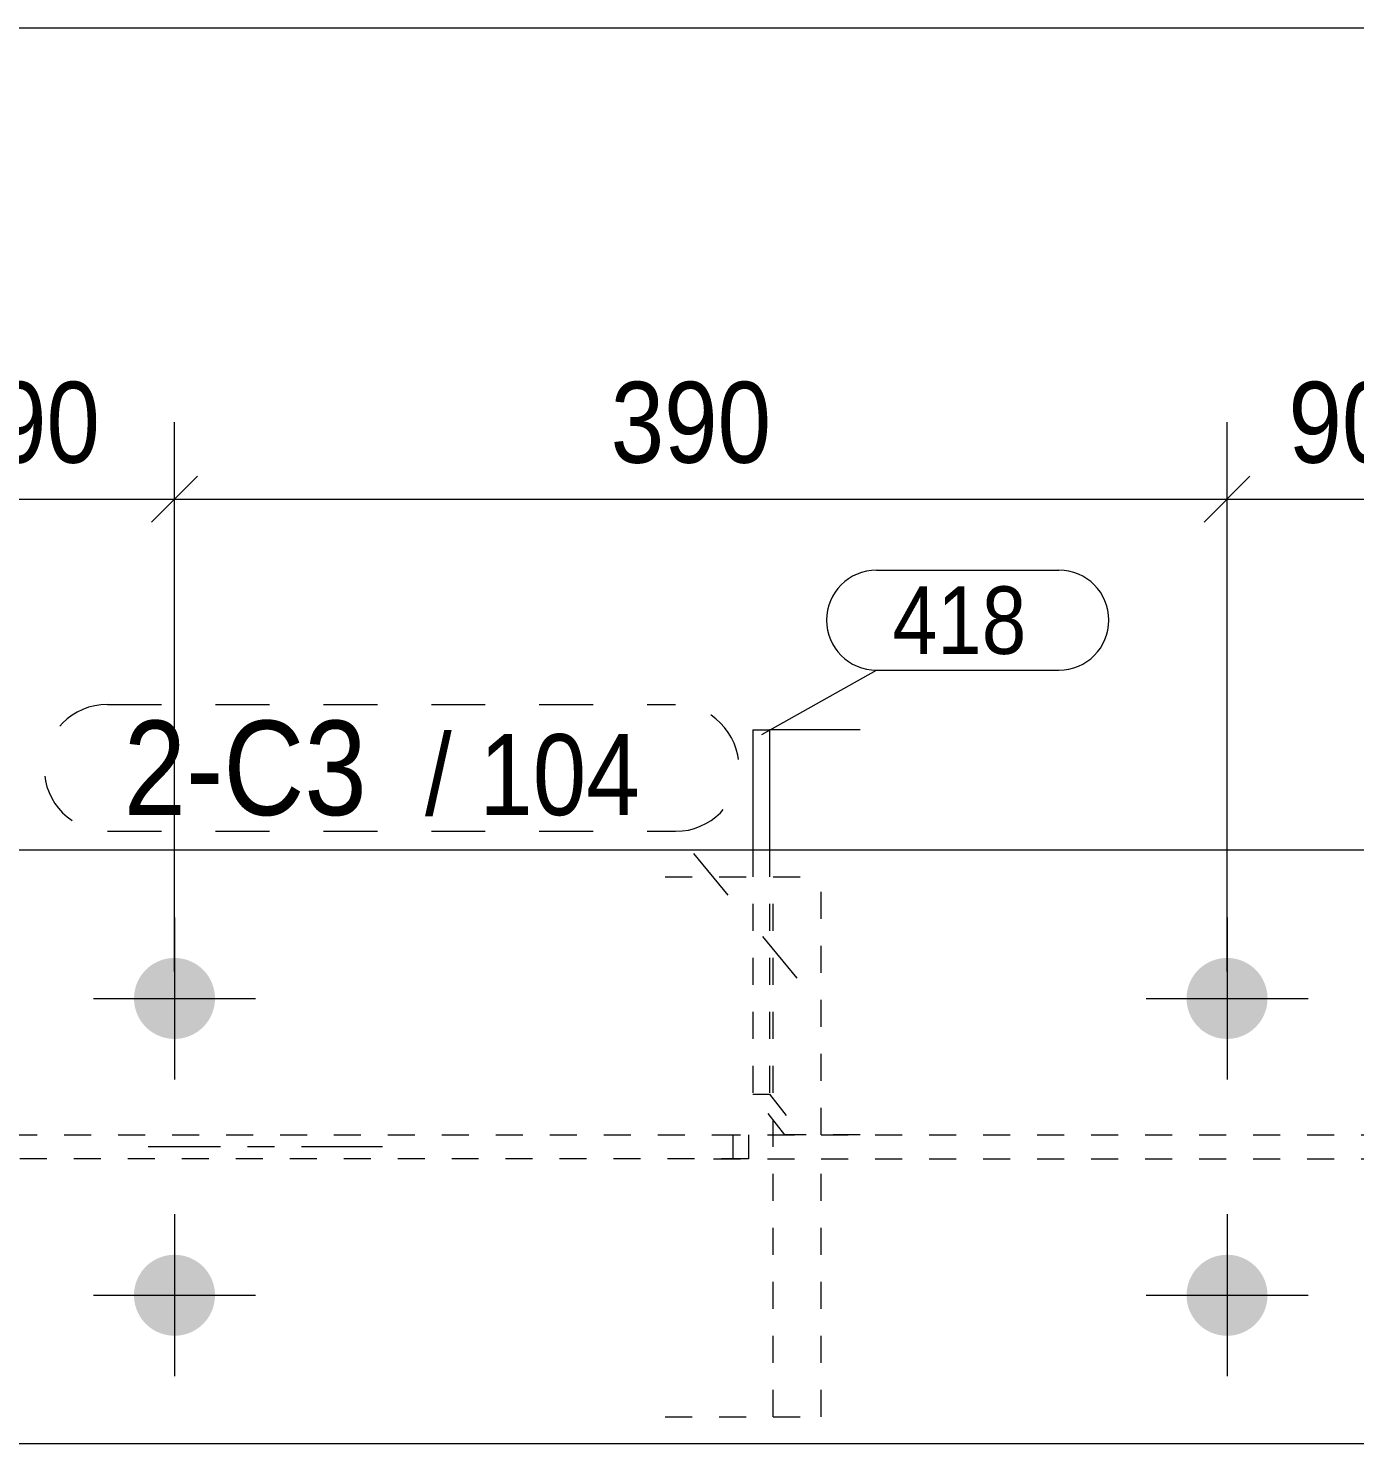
# Model space of a CAD drawing. Header units: millimetres. Extents: x 2 to 579, y 1 to 825.
# Drawn here: x 217.2 to 266.3, y 772.6 to 825 of the extents above; entities that cross this region are included whole.
import ezdxf

# ---------------------------------------------------------------- set-up
doc = ezdxf.new("R2010")
doc.units = ezdxf.units.MM
for name, pattern in [('XKITLINE00', [0]), ('XKITLINE01', [4, 1, -1, 1, -1]), ('XKITLINE02', [4, 2, -2]), ('XKITLINE03', [6, 3, -1, 1, -1])]:
    doc.linetypes.add(name, pattern=pattern)
for name, color, linetype, lineweight in [('Bolt', 3, 'Continuous', 0), ('Dimensions', 7, 'Continuous', 0), ('DrawingSheet', 5, 'Continuous', 0), ('Part', 2, 'Continuous', 0), ('PartMark', 7, 'Continuous', 0)]:
    doc.layers.add(name, color=color, linetype=linetype, lineweight=lineweight)
doc.styles.add('ARIAL', font='ARIAL.TTF')

# ---------------------------------------------------------------- blocks, each defined once
blk = doc.blocks.new('*A58')
at = {"layer": 'Bolt'}
for points in [[(222.608, 790.55), (222.645, 790.548), (222.681, 790.546), (222.718, 790.543), (222.755, 790.539), (222.791, 790.534), (222.827, 790.528), (222.864, 790.521), (222.9, 790.514), (222.935, 790.505), (222.971, 790.496), (223.006, 790.485), (223.041, 790.474), (223.076, 790.462), (223.111, 790.449), (223.145, 790.436), (223.179, 790.421), (223.212, 790.406), (223.245, 790.39), (223.278, 790.373), (223.31, 790.355), (223.342, 790.337), (223.373, 790.317), (223.404, 790.297), (223.435, 790.276), (223.465, 790.255), (223.494, 790.233), (223.523, 790.21), (223.551, 790.186), (223.578, 790.161), (223.605, 790.136), (223.632, 790.111), (223.657, 790.084), (223.682, 790.057), (223.707, 790.03), (223.73, 790.002), (223.753, 789.973), (223.776, 789.944), (223.797, 789.914), (223.818, 789.883), (223.838, 789.852), (223.858, 789.821), (223.876, 789.789), (223.894, 789.757), (223.911, 789.724), (223.927, 789.691), (223.942, 789.658), (223.957, 789.624), (223.97, 789.59), (223.983, 789.555), (223.995, 789.521), (224.006, 789.485), (224.017, 789.45), (224.026, 789.414), (224.035, 789.379), (224.042, 789.343), (224.049, 789.306), (224.055, 789.27), (224.06, 789.234), (224.064, 789.197), (224.067, 789.16), (224.069, 789.124), (224.07, 789.087), (224.071, 789.05), (224.07, 789.013), (224.069, 788.976), (224.067, 788.94), (224.064, 788.903), (224.06, 788.866), (224.055, 788.83), (224.049, 788.794), (224.042, 788.757), (224.035, 788.721), (224.026, 788.686), (224.017, 788.65), (224.006, 788.615), (223.995, 788.579), (223.983, 788.545), (223.97, 788.51), (223.957, 788.476), (223.942, 788.442), (223.927, 788.409), (223.911, 788.376), (223.894, 788.343), (223.876, 788.311), (223.858, 788.279), (223.838, 788.248), (223.818, 788.217), (223.797, 788.186), (223.776, 788.156), (223.753, 788.127), (223.73, 788.098), (223.707, 788.07), (223.682, 788.043), (223.657, 788.016), (223.632, 787.989), (223.605, 787.964), (223.578, 787.939), (223.551, 787.914), (223.523, 787.89), (223.494, 787.867), (223.465, 787.845), (223.435, 787.824), (223.404, 787.803), (223.373, 787.783), (223.342, 787.763), (223.31, 787.745), (223.278, 787.727), (223.245, 787.71), (223.212, 787.694), (223.179, 787.679), (223.145, 787.664), (223.111, 787.651), (223.076, 787.638), (223.041, 787.626), (223.006, 787.615), (222.971, 787.604), (222.935, 787.595), (222.9, 787.586), (222.864, 787.579), (222.827, 787.572), (222.791, 787.566), (222.755, 787.561), (222.718, 787.557), (222.681, 787.554), (222.645, 787.552), (222.608, 787.55), (222.571, 787.55), (222.534, 787.55), (222.497, 787.552), (222.461, 787.554), (222.424, 787.557), (222.387, 787.561), (222.351, 787.566), (222.315, 787.572), (222.278, 787.579), (222.242, 787.586), (222.206, 787.595), (222.171, 787.604), (222.136, 787.615), (222.1, 787.626), (222.066, 787.638), (222.031, 787.651), (221.997, 787.664), (221.963, 787.679), (221.93, 787.694), (221.897, 787.71), (221.864, 787.727), (221.832, 787.745), (221.8, 787.763), (221.768, 787.783), (221.738, 787.803), (221.707, 787.824), (221.677, 787.845), (221.648, 787.867), (221.619, 787.89), (221.591, 787.914), (221.564, 787.939), (221.537, 787.964), (221.51, 787.989), (221.485, 788.016), (221.46, 788.043), (221.435, 788.07), (221.411, 788.098), (221.388, 788.127), (221.366, 788.156), (221.345, 788.186), (221.324, 788.217), (221.304, 788.248), (221.284, 788.279), (221.266, 788.311), (221.248, 788.343), (221.231, 788.376), (221.215, 788.409), (221.2, 788.442), (221.185, 788.476), (221.171, 788.51), (221.159, 788.545), (221.147, 788.579), (221.136, 788.615), (221.125, 788.65), (221.116, 788.686), (221.107, 788.721), (221.1, 788.757), (221.093, 788.794), (221.087, 788.83), (221.082, 788.866), (221.078, 788.903), (221.075, 788.94), (221.073, 788.976), (221.071, 789.013), (221.071, 789.05), (221.071, 789.087), (221.073, 789.124), (221.075, 789.16), (221.078, 789.197), (221.082, 789.234), (221.087, 789.27), (221.093, 789.306), (221.1, 789.343), (221.107, 789.379), (221.116, 789.414), (221.125, 789.45), (221.136, 789.485), (221.147, 789.521), (221.159, 789.555), (221.171, 789.59), (221.185, 789.624), (221.2, 789.658), (221.215, 789.691), (221.231, 789.724), (221.248, 789.757), (221.266, 789.789), (221.284, 789.821), (221.304, 789.852), (221.324, 789.883), (221.345, 789.914), (221.366, 789.944), (221.388, 789.973), (221.411, 790.002), (221.435, 790.03), (221.46, 790.057), (221.485, 790.084), (221.51, 790.111), (221.537, 790.136), (221.564, 790.161), (221.591, 790.186), (221.619, 790.21), (221.648, 790.233), (221.677, 790.255), (221.707, 790.276), (221.738, 790.297), (221.768, 790.317), (221.8, 790.337), (221.832, 790.355), (221.864, 790.373), (221.897, 790.39), (221.93, 790.406), (221.963, 790.421), (221.997, 790.436), (222.031, 790.449), (222.066, 790.462), (222.1, 790.474), (222.136, 790.485), (222.171, 790.496), (222.206, 790.505), (222.242, 790.514), (222.278, 790.521), (222.315, 790.528), (222.351, 790.534), (222.387, 790.539), (222.424, 790.543), (222.461, 790.546), (222.497, 790.548), (222.534, 790.55), (222.571, 790.55)], [(261.608, 790.55), (261.645, 790.548), (261.681, 790.546), (261.718, 790.543), (261.755, 790.539), (261.791, 790.534), (261.827, 790.528), (261.864, 790.521), (261.9, 790.514), (261.935, 790.505), (261.971, 790.496), (262.006, 790.485), (262.041, 790.474), (262.076, 790.462), (262.111, 790.449), (262.145, 790.436), (262.179, 790.421), (262.212, 790.406), (262.245, 790.39), (262.278, 790.373), (262.31, 790.355), (262.342, 790.337), (262.373, 790.317), (262.404, 790.297), (262.435, 790.276), (262.465, 790.255), (262.494, 790.233), (262.523, 790.21), (262.551, 790.186), (262.578, 790.161), (262.605, 790.136), (262.632, 790.111), (262.657, 790.084), (262.682, 790.057), (262.707, 790.03), (262.73, 790.002), (262.753, 789.973), (262.776, 789.944), (262.797, 789.914), (262.818, 789.883), (262.838, 789.852), (262.858, 789.821), (262.876, 789.789), (262.894, 789.757), (262.911, 789.724), (262.927, 789.691), (262.942, 789.658), (262.957, 789.624), (262.97, 789.59), (262.983, 789.555), (262.995, 789.521), (263.006, 789.485), (263.017, 789.45), (263.026, 789.414), (263.035, 789.379), (263.042, 789.343), (263.049, 789.306), (263.055, 789.27), (263.06, 789.234), (263.064, 789.197), (263.067, 789.16), (263.069, 789.124), (263.07, 789.087), (263.071, 789.05), (263.07, 789.013), (263.069, 788.976), (263.067, 788.94), (263.064, 788.903), (263.06, 788.866), (263.055, 788.83), (263.049, 788.794), (263.042, 788.757), (263.035, 788.721), (263.026, 788.686), (263.017, 788.65), (263.006, 788.615), (262.995, 788.579), (262.983, 788.545), (262.97, 788.51), (262.957, 788.476), (262.942, 788.442), (262.927, 788.409), (262.911, 788.376), (262.894, 788.343), (262.876, 788.311), (262.858, 788.279), (262.838, 788.248), (262.818, 788.217), (262.797, 788.186), (262.776, 788.156), (262.753, 788.127), (262.73, 788.098), (262.707, 788.07), (262.682, 788.043), (262.657, 788.016), (262.632, 787.989), (262.605, 787.964), (262.578, 787.939), (262.551, 787.914), (262.523, 787.89), (262.494, 787.867), (262.465, 787.845), (262.435, 787.824), (262.404, 787.803), (262.373, 787.783), (262.342, 787.763), (262.31, 787.745), (262.278, 787.727), (262.245, 787.71), (262.212, 787.694), (262.179, 787.679), (262.145, 787.664), (262.111, 787.651), (262.076, 787.638), (262.041, 787.626), (262.006, 787.615), (261.971, 787.604), (261.935, 787.595), (261.9, 787.586), (261.864, 787.579), (261.827, 787.572), (261.791, 787.566), (261.755, 787.561), (261.718, 787.557), (261.681, 787.554), (261.645, 787.552), (261.608, 787.55), (261.571, 787.55), (261.534, 787.55), (261.497, 787.552), (261.461, 787.554), (261.424, 787.557), (261.387, 787.561), (261.351, 787.566), (261.315, 787.572), (261.278, 787.579), (261.242, 787.586), (261.206, 787.595), (261.171, 787.604), (261.136, 787.615), (261.1, 787.626), (261.066, 787.638), (261.031, 787.651), (260.997, 787.664), (260.963, 787.679), (260.93, 787.694), (260.897, 787.71), (260.864, 787.727), (260.832, 787.745), (260.8, 787.763), (260.768, 787.783), (260.738, 787.803), (260.707, 787.824), (260.677, 787.845), (260.648, 787.867), (260.619, 787.89), (260.591, 787.914), (260.564, 787.939), (260.537, 787.964), (260.51, 787.989), (260.485, 788.016), (260.46, 788.043), (260.435, 788.07), (260.411, 788.098), (260.388, 788.127), (260.366, 788.156), (260.345, 788.186), (260.324, 788.217), (260.304, 788.248), (260.284, 788.279), (260.266, 788.311), (260.248, 788.343), (260.231, 788.376), (260.215, 788.409), (260.2, 788.442), (260.185, 788.476), (260.171, 788.51), (260.159, 788.545), (260.147, 788.579), (260.136, 788.615), (260.125, 788.65), (260.116, 788.686), (260.107, 788.721), (260.1, 788.757), (260.093, 788.794), (260.087, 788.83), (260.082, 788.866), (260.078, 788.903), (260.075, 788.94), (260.073, 788.976), (260.071, 789.013), (260.071, 789.05), (260.071, 789.087), (260.073, 789.124), (260.075, 789.16), (260.078, 789.197), (260.082, 789.234), (260.087, 789.27), (260.093, 789.306), (260.1, 789.343), (260.107, 789.379), (260.116, 789.414), (260.125, 789.45), (260.136, 789.485), (260.147, 789.521), (260.159, 789.555), (260.171, 789.59), (260.185, 789.624), (260.2, 789.658), (260.215, 789.691), (260.231, 789.724), (260.248, 789.757), (260.266, 789.789), (260.284, 789.821), (260.304, 789.852), (260.324, 789.883), (260.345, 789.914), (260.366, 789.944), (260.388, 789.973), (260.411, 790.002), (260.435, 790.03), (260.46, 790.057), (260.485, 790.084), (260.51, 790.111), (260.537, 790.136), (260.564, 790.161), (260.591, 790.186), (260.619, 790.21), (260.648, 790.233), (260.677, 790.255), (260.707, 790.276), (260.738, 790.297), (260.768, 790.317), (260.8, 790.337), (260.832, 790.355), (260.864, 790.373), (260.897, 790.39), (260.93, 790.406), (260.963, 790.421), (260.997, 790.436), (261.031, 790.449), (261.066, 790.462), (261.1, 790.474), (261.136, 790.485), (261.171, 790.496), (261.206, 790.505), (261.242, 790.514), (261.278, 790.521), (261.315, 790.528), (261.351, 790.534), (261.387, 790.539), (261.424, 790.543), (261.461, 790.546), (261.497, 790.548), (261.534, 790.55), (261.571, 790.55)], [(222.608, 779.55), (222.645, 779.548), (222.681, 779.546), (222.718, 779.543), (222.755, 779.539), (222.791, 779.534), (222.827, 779.528), (222.864, 779.521), (222.9, 779.514), (222.935, 779.505), (222.971, 779.496), (223.006, 779.485), (223.041, 779.474), (223.076, 779.462), (223.111, 779.449), (223.145, 779.436), (223.179, 779.421), (223.212, 779.406), (223.245, 779.39), (223.278, 779.373), (223.31, 779.355), (223.342, 779.337), (223.373, 779.317), (223.404, 779.297), (223.435, 779.276), (223.465, 779.255), (223.494, 779.233), (223.523, 779.21), (223.551, 779.186), (223.578, 779.161), (223.605, 779.136), (223.632, 779.111), (223.657, 779.084), (223.682, 779.057), (223.707, 779.03), (223.73, 779.002), (223.753, 778.973), (223.776, 778.944), (223.797, 778.914), (223.818, 778.883), (223.838, 778.852), (223.858, 778.821), (223.876, 778.789), (223.894, 778.757), (223.911, 778.724), (223.927, 778.691), (223.942, 778.658), (223.957, 778.624), (223.97, 778.59), (223.983, 778.555), (223.995, 778.521), (224.006, 778.485), (224.017, 778.45), (224.026, 778.414), (224.035, 778.379), (224.042, 778.343), (224.049, 778.306), (224.055, 778.27), (224.06, 778.234), (224.064, 778.197), (224.067, 778.16), (224.069, 778.124), (224.07, 778.087), (224.071, 778.05), (224.07, 778.013), (224.069, 777.976), (224.067, 777.94), (224.064, 777.903), (224.06, 777.866), (224.055, 777.83), (224.049, 777.794), (224.042, 777.757), (224.035, 777.721), (224.026, 777.686), (224.017, 777.65), (224.006, 777.615), (223.995, 777.579), (223.983, 777.545), (223.97, 777.51), (223.957, 777.476), (223.942, 777.442), (223.927, 777.409), (223.911, 777.376), (223.894, 777.343), (223.876, 777.311), (223.858, 777.279), (223.838, 777.248), (223.818, 777.217), (223.797, 777.186), (223.776, 777.156), (223.753, 777.127), (223.73, 777.098), (223.707, 777.07), (223.682, 777.043), (223.657, 777.016), (223.632, 776.989), (223.605, 776.964), (223.578, 776.939), (223.551, 776.914), (223.523, 776.89), (223.494, 776.867), (223.465, 776.845), (223.435, 776.824), (223.404, 776.803), (223.373, 776.783), (223.342, 776.763), (223.31, 776.745), (223.278, 776.727), (223.245, 776.71), (223.212, 776.694), (223.179, 776.679), (223.145, 776.664), (223.111, 776.651), (223.076, 776.638), (223.041, 776.626), (223.006, 776.615), (222.971, 776.604), (222.935, 776.595), (222.9, 776.586), (222.864, 776.579), (222.827, 776.572), (222.791, 776.566), (222.755, 776.561), (222.718, 776.557), (222.681, 776.554), (222.645, 776.552), (222.608, 776.55), (222.571, 776.55), (222.534, 776.55), (222.497, 776.552), (222.461, 776.554), (222.424, 776.557), (222.387, 776.561), (222.351, 776.566), (222.315, 776.572), (222.278, 776.579), (222.242, 776.586), (222.206, 776.595), (222.171, 776.604), (222.136, 776.615), (222.1, 776.626), (222.066, 776.638), (222.031, 776.651), (221.997, 776.664), (221.963, 776.679), (221.93, 776.694), (221.897, 776.71), (221.864, 776.727), (221.832, 776.745), (221.8, 776.763), (221.768, 776.783), (221.738, 776.803), (221.707, 776.824), (221.677, 776.845), (221.648, 776.867), (221.619, 776.89), (221.591, 776.914), (221.564, 776.939), (221.537, 776.964), (221.51, 776.989), (221.485, 777.016), (221.46, 777.043), (221.435, 777.07), (221.411, 777.098), (221.388, 777.127), (221.366, 777.156), (221.345, 777.186), (221.324, 777.217), (221.304, 777.248), (221.284, 777.279), (221.266, 777.311), (221.248, 777.343), (221.231, 777.376), (221.215, 777.409), (221.2, 777.442), (221.185, 777.476), (221.171, 777.51), (221.159, 777.545), (221.147, 777.579), (221.136, 777.615), (221.125, 777.65), (221.116, 777.686), (221.107, 777.721), (221.1, 777.757), (221.093, 777.794), (221.087, 777.83), (221.082, 777.866), (221.078, 777.903), (221.075, 777.94), (221.073, 777.976), (221.071, 778.013), (221.071, 778.05), (221.071, 778.087), (221.073, 778.124), (221.075, 778.16), (221.078, 778.197), (221.082, 778.234), (221.087, 778.27), (221.093, 778.306), (221.1, 778.343), (221.107, 778.379), (221.116, 778.414), (221.125, 778.45), (221.136, 778.485), (221.147, 778.521), (221.159, 778.555), (221.171, 778.59), (221.185, 778.624), (221.2, 778.658), (221.215, 778.691), (221.231, 778.724), (221.248, 778.757), (221.266, 778.789), (221.284, 778.821), (221.304, 778.852), (221.324, 778.883), (221.345, 778.914), (221.366, 778.944), (221.388, 778.973), (221.411, 779.002), (221.435, 779.03), (221.46, 779.057), (221.485, 779.084), (221.51, 779.111), (221.537, 779.136), (221.564, 779.161), (221.591, 779.186), (221.619, 779.21), (221.648, 779.233), (221.677, 779.255), (221.707, 779.276), (221.738, 779.297), (221.768, 779.317), (221.8, 779.337), (221.832, 779.355), (221.864, 779.373), (221.897, 779.39), (221.93, 779.406), (221.963, 779.421), (221.997, 779.436), (222.031, 779.449), (222.066, 779.462), (222.1, 779.474), (222.136, 779.485), (222.171, 779.496), (222.206, 779.505), (222.242, 779.514), (222.278, 779.521), (222.315, 779.528), (222.351, 779.534), (222.387, 779.539), (222.424, 779.543), (222.461, 779.546), (222.497, 779.548), (222.534, 779.55), (222.571, 779.55)], [(261.608, 779.55), (261.645, 779.548), (261.681, 779.546), (261.718, 779.543), (261.755, 779.539), (261.791, 779.534), (261.827, 779.528), (261.864, 779.521), (261.9, 779.514), (261.935, 779.505), (261.971, 779.496), (262.006, 779.485), (262.041, 779.474), (262.076, 779.462), (262.111, 779.449), (262.145, 779.436), (262.179, 779.421), (262.212, 779.406), (262.245, 779.39), (262.278, 779.373), (262.31, 779.355), (262.342, 779.337), (262.373, 779.317), (262.404, 779.297), (262.435, 779.276), (262.465, 779.255), (262.494, 779.233), (262.523, 779.21), (262.551, 779.186), (262.578, 779.161), (262.605, 779.136), (262.632, 779.111), (262.657, 779.084), (262.682, 779.057), (262.707, 779.03), (262.73, 779.002), (262.753, 778.973), (262.776, 778.944), (262.797, 778.914), (262.818, 778.883), (262.838, 778.852), (262.858, 778.821), (262.876, 778.789), (262.894, 778.757), (262.911, 778.724), (262.927, 778.691), (262.942, 778.658), (262.957, 778.624), (262.97, 778.59), (262.983, 778.555), (262.995, 778.521), (263.006, 778.485), (263.017, 778.45), (263.026, 778.414), (263.035, 778.379), (263.042, 778.343), (263.049, 778.306), (263.055, 778.27), (263.06, 778.234), (263.064, 778.197), (263.067, 778.16), (263.069, 778.124), (263.07, 778.087), (263.071, 778.05), (263.07, 778.013), (263.069, 777.976), (263.067, 777.94), (263.064, 777.903), (263.06, 777.866), (263.055, 777.83), (263.049, 777.794), (263.042, 777.757), (263.035, 777.721), (263.026, 777.686), (263.017, 777.65), (263.006, 777.615), (262.995, 777.579), (262.983, 777.545), (262.97, 777.51), (262.957, 777.476), (262.942, 777.442), (262.927, 777.409), (262.911, 777.376), (262.894, 777.343), (262.876, 777.311), (262.858, 777.279), (262.838, 777.248), (262.818, 777.217), (262.797, 777.186), (262.776, 777.156), (262.753, 777.127), (262.73, 777.098), (262.707, 777.07), (262.682, 777.043), (262.657, 777.016), (262.632, 776.989), (262.605, 776.964), (262.578, 776.939), (262.551, 776.914), (262.523, 776.89), (262.494, 776.867), (262.465, 776.845), (262.435, 776.824), (262.404, 776.803), (262.373, 776.783), (262.342, 776.763), (262.31, 776.745), (262.278, 776.727), (262.245, 776.71), (262.212, 776.694), (262.179, 776.679), (262.145, 776.664), (262.111, 776.651), (262.076, 776.638), (262.041, 776.626), (262.006, 776.615), (261.971, 776.604), (261.935, 776.595), (261.9, 776.586), (261.864, 776.579), (261.827, 776.572), (261.791, 776.566), (261.755, 776.561), (261.718, 776.557), (261.681, 776.554), (261.645, 776.552), (261.608, 776.55), (261.571, 776.55), (261.534, 776.55), (261.497, 776.552), (261.461, 776.554), (261.424, 776.557), (261.387, 776.561), (261.351, 776.566), (261.315, 776.572), (261.278, 776.579), (261.242, 776.586), (261.206, 776.595), (261.171, 776.604), (261.136, 776.615), (261.1, 776.626), (261.066, 776.638), (261.031, 776.651), (260.997, 776.664), (260.963, 776.679), (260.93, 776.694), (260.897, 776.71), (260.864, 776.727), (260.832, 776.745), (260.8, 776.763), (260.768, 776.783), (260.738, 776.803), (260.707, 776.824), (260.677, 776.845), (260.648, 776.867), (260.619, 776.89), (260.591, 776.914), (260.564, 776.939), (260.537, 776.964), (260.51, 776.989), (260.485, 777.016), (260.46, 777.043), (260.435, 777.07), (260.411, 777.098), (260.388, 777.127), (260.366, 777.156), (260.345, 777.186), (260.324, 777.217), (260.304, 777.248), (260.284, 777.279), (260.266, 777.311), (260.248, 777.343), (260.231, 777.376), (260.215, 777.409), (260.2, 777.442), (260.185, 777.476), (260.171, 777.51), (260.159, 777.545), (260.147, 777.579), (260.136, 777.615), (260.125, 777.65), (260.116, 777.686), (260.107, 777.721), (260.1, 777.757), (260.093, 777.794), (260.087, 777.83), (260.082, 777.866), (260.078, 777.903), (260.075, 777.94), (260.073, 777.976), (260.071, 778.013), (260.071, 778.05), (260.071, 778.087), (260.073, 778.124), (260.075, 778.16), (260.078, 778.197), (260.082, 778.234), (260.087, 778.27), (260.093, 778.306), (260.1, 778.343), (260.107, 778.379), (260.116, 778.414), (260.125, 778.45), (260.136, 778.485), (260.147, 778.521), (260.159, 778.555), (260.171, 778.59), (260.185, 778.624), (260.2, 778.658), (260.215, 778.691), (260.231, 778.724), (260.248, 778.757), (260.266, 778.789), (260.284, 778.821), (260.304, 778.852), (260.324, 778.883), (260.345, 778.914), (260.366, 778.944), (260.388, 778.973), (260.411, 779.002), (260.435, 779.03), (260.46, 779.057), (260.485, 779.084), (260.51, 779.111), (260.537, 779.136), (260.564, 779.161), (260.591, 779.186), (260.619, 779.21), (260.648, 779.233), (260.677, 779.255), (260.707, 779.276), (260.738, 779.297), (260.768, 779.317), (260.8, 779.337), (260.832, 779.355), (260.864, 779.373), (260.897, 779.39), (260.93, 779.406), (260.963, 779.421), (260.997, 779.436), (261.031, 779.449), (261.066, 779.462), (261.1, 779.474), (261.136, 779.485), (261.171, 779.496), (261.206, 779.505), (261.242, 779.514), (261.278, 779.521), (261.315, 779.528), (261.351, 779.534), (261.387, 779.539), (261.424, 779.543), (261.461, 779.546), (261.497, 779.548), (261.534, 779.55), (261.571, 779.55)]]:
    blk.add_hatch(color=3, dxfattribs=at).paths.add_polyline_path(points, flags=17)
at = {"layer": 'Bolt', "color": 3, "linetype": 'XKITLINE00', "lineweight": 0}
for p, q in [((222.571, 792.05), (222.571, 786.05)), ((261.571, 792.05), (261.571, 786.05)), ((219.571, 789.05), (225.571, 789.05)), ((258.571, 789.05), (264.571, 789.05)), ((222.571, 781.05), (222.571, 775.05)), ((261.571, 781.05), (261.571, 775.05)), ((219.571, 778.05), (225.571, 778.05)), ((258.571, 778.05), (264.571, 778.05))]:
    blk.add_line(p, q, dxfattribs=at)
blk = doc.blocks.new('*A60')
at = {"layer": 'Part', "color": 2, "linetype": 'XKITLINE00', "lineweight": 0}
for p, q in [((314.476, 794.55), (181.474, 794.55)), ((314.476, 772.55), (181.474, 772.55))]:
    blk.add_line(p, q, dxfattribs=at)
blk = doc.blocks.new('*A61')
at = {"layer": 'Part'}
blk.add_hatch(color=2, dxfattribs=at).paths.add_polyline_path([(281.784, 784.95), (283.384, 784.95), (282.584, 783.55)], flags=17)
at = {"layer": 'Part', "color": 7, "linetype": 'XKITLINE01', "lineweight": 0}
for p, q in [((240.755, 793.55), (246.532, 793.55)), ((244.749, 773.55), (244.749, 793.55)), ((246.532, 784), (246.532, 793.55)), ((302.051, 793.55), (296.274, 793.55)), ((300.268, 784), (300.268, 793.55)), ((302.051, 793.55), (302.051, 773.55)), ((242.538, 784), (300.268, 784)), ((242.538, 783.1), (300.268, 783.1)), ((246.532, 773.55), (246.532, 783.1)), ((300.268, 773.55), (300.268, 783.1)), ((240.755, 773.55), (246.532, 773.55)), ((302.051, 773.55), (296.274, 773.55))]:
    blk.add_line(p, q, dxfattribs=at)
at = {"layer": 'Part', "color": 2, "linetype": 'XKITLINE00', "lineweight": 0}
for p, q in [((282.584, 783.55), (281.784, 784.95)), ((281.784, 784.95), (283.384, 784.95)), ((283.384, 784.95), (282.584, 783.55))]:
    blk.add_line(p, q, dxfattribs=at)
at = {"layer": 'Part', "color": 7, "linetype": 'XKITLINE03', "lineweight": 0}
blk.add_line((269.406, 783.55), (279.591, 783.55), dxfattribs=at)
at = {"layer": 'Part', "color": 2, "linetype": 'XKITLINE00', "lineweight": 0}
blk.add_circle((282.584, 784.45), 1, dxfattribs=at)
blk = doc.blocks.new('*A62')
at = {"layer": 'Part', "color": 7, "linetype": 'XKITLINE01', "lineweight": 0}
for p, q in [((194.815, 793.55), (199.749, 793.55)), ((198.083, 773.55), (198.083, 793.55)), ((199.749, 784), (199.749, 793.55)), ((196.481, 784), (243.839, 784)), ((243.27, 783.1), (243.27, 784)), ((243.839, 784), (243.841, 783.1)), ((243.841, 783.1), (196.481, 783.1)), ((199.749, 773.55), (199.749, 783.1)), ((194.815, 773.55), (199.749, 773.55))]:
    blk.add_line(p, q, dxfattribs=at)
at = {"layer": 'Part', "color": 7, "linetype": 'XKITLINE03', "lineweight": 0}
blk.add_line((230.279, 783.55), (221.59, 783.55), dxfattribs=at)
blk = doc.blocks.new('*A64')
at = {"layer": 'Part', "color": 2, "linetype": 'XKITLINE00', "lineweight": 0}
for p, q in [((244.003, 799), (244.622, 799)), ((244.003, 799), (244.003, 794.55)), ((247.976, 799), (244.622, 799)), ((244.622, 799), (244.622, 794.55))]:
    blk.add_line(p, q, dxfattribs=at)
at = {"layer": 'Part', "color": 7, "linetype": 'XKITLINE01', "lineweight": 0}
for p, q in [((244.003, 794.55), (244.003, 785.5)), ((244.622, 794.55), (244.622, 785.5)), ((245.181, 784), (244.003, 785.5)), ((244.003, 785.5), (244.622, 785.5)), ((244.622, 785.5), (245.8, 784)), ((247.976, 784), (245.181, 784))]:
    blk.add_line(p, q, dxfattribs=at)
blk = doc.blocks.new('*A65')
at = {"layer": 'DrawingSheet', "color": 5, "linetype": 'XKITLINE00', "lineweight": 0}
blk.add_line((579, 825), (5, 825), dxfattribs=at)
blk = doc.blocks.new('*A170')
at = {"layer": 'Dimensions', "color": 7, "linetype": 'XKITLINE00', "lineweight": 0}
for p, q in [((213.571, 790.05), (213.571, 810.4)), ((222.571, 790.05), (222.571, 810.4)), ((214.419, 808.399), (212.722, 806.701)), ((223.419, 808.399), (221.722, 806.701)), ((213.571, 807.55), (222.571, 807.55))]:
    blk.add_line(p, q, dxfattribs=at)
at = {"layer": 'Dimensions', "color": 3}
for p in [(213.571, 807.55), (222.571, 807.55)]:
    blk.add_point(p, dxfattribs=at)
at = {"layer": 'Dimensions', "color": 3, "style": 'ARIAL', "width": 0.85}
blk.add_text('90', height=3, dxfattribs=at).set_placement((215.846, 808.9))
blk = doc.blocks.new('*A171')
at = {"layer": 'Dimensions', "color": 7, "linetype": 'XKITLINE00', "lineweight": 0}
for p, q in [((222.571, 790.05), (222.571, 810.4)), ((261.571, 790.05), (261.571, 810.4)), ((223.419, 808.399), (221.722, 806.701)), ((262.419, 808.399), (260.722, 806.701)), ((222.571, 807.55), (261.571, 807.55))]:
    blk.add_line(p, q, dxfattribs=at)
at = {"layer": 'Dimensions', "color": 3}
for p in [(222.571, 807.55), (261.571, 807.55)]:
    blk.add_point(p, dxfattribs=at)
at = {"layer": 'Dimensions', "color": 3, "style": 'ARIAL', "width": 0.85}
blk.add_text('390', height=3, dxfattribs=at).set_placement((238.733, 808.9))
blk = doc.blocks.new('*A172')
at = {"layer": 'Dimensions', "color": 7, "linetype": 'XKITLINE00', "lineweight": 0}
for p, q in [((261.571, 790.05), (261.571, 810.4)), ((270.571, 790.05), (270.571, 810.4)), ((262.419, 808.399), (260.722, 806.701)), ((271.419, 808.399), (269.722, 806.701)), ((261.571, 807.55), (270.571, 807.55))]:
    blk.add_line(p, q, dxfattribs=at)
at = {"layer": 'Dimensions', "color": 3}
for p in [(261.571, 807.55), (270.571, 807.55)]:
    blk.add_point(p, dxfattribs=at)
at = {"layer": 'Dimensions', "color": 3, "style": 'ARIAL', "width": 0.85}
blk.add_text('90', height=3, dxfattribs=at).set_placement((263.846, 808.9))
blk = doc.blocks.new('*A182')
at = {"layer": 'PartMark', "color": 7, "linetype": 'XKITLINE00', "lineweight": 0}
for p, q in [((248.58, 804.917), (255.342, 804.917)), ((244.337, 798.825), (248.58, 801.217)), ((248.58, 801.217), (255.342, 801.217))]:
    blk.add_line(p, q, dxfattribs=at)
for centre, start, end in [((248.58, 803.067), 90, 270), ((255.342, 803.067), 270, 90)]:
    blk.add_arc(centre, 1.85, start, end, dxfattribs=at)
at = {"layer": 'PartMark', "color": 3, "style": 'ARIAL', "width": 0.85}
blk.add_text('418', height=2.5, dxfattribs=at).set_placement((249.18, 801.817))
blk = doc.blocks.new('*A185')
at = {"layer": 'PartMark', "color": 7, "linetype": 'XKITLINE02', "lineweight": 0}
for p, q in [((220.088, 799.943), (241.14, 799.943)), ((220.088, 795.243), (241.14, 795.243)), ((245.64, 789.799), (241.14, 795.243))]:
    blk.add_line(p, q, dxfattribs=at)
for centre, start, end in [((220.088, 797.593), 90, 270), ((241.14, 797.593), 270, 90)]:
    blk.add_arc(centre, 2.35, start, end, dxfattribs=at)
at = {"layer": 'PartMark', "color": 1, "style": 'ARIAL', "width": 0.85}
blk.add_text('2-C3', height=3.5, dxfattribs=at).set_placement((220.688, 795.843))
at = {"layer": 'PartMark', "color": 3, "style": 'ARIAL', "width": 0.85}
for s, p in [('/', (231.853, 795.843)), ('104', (233.865, 795.843))]:
    blk.add_text(s, height=3, dxfattribs=at).set_placement(p)

msp = doc.modelspace()

# ---------------------------------------------------------------- block references
at = {"lineweight": 0}
for name in ['*A65', '*A170', '*A171', '*A172', '*A182', '*A185', '*A64', '*A60', '*A62', '*A58']:
    msp.add_blockref(name, (0, 0), dxfattribs=at)
at = {"layer": 'Part', "lineweight": 0}
msp.add_blockref('*A61', (0, 0), dxfattribs=at)

doc.saveas('drawing.dxf')
